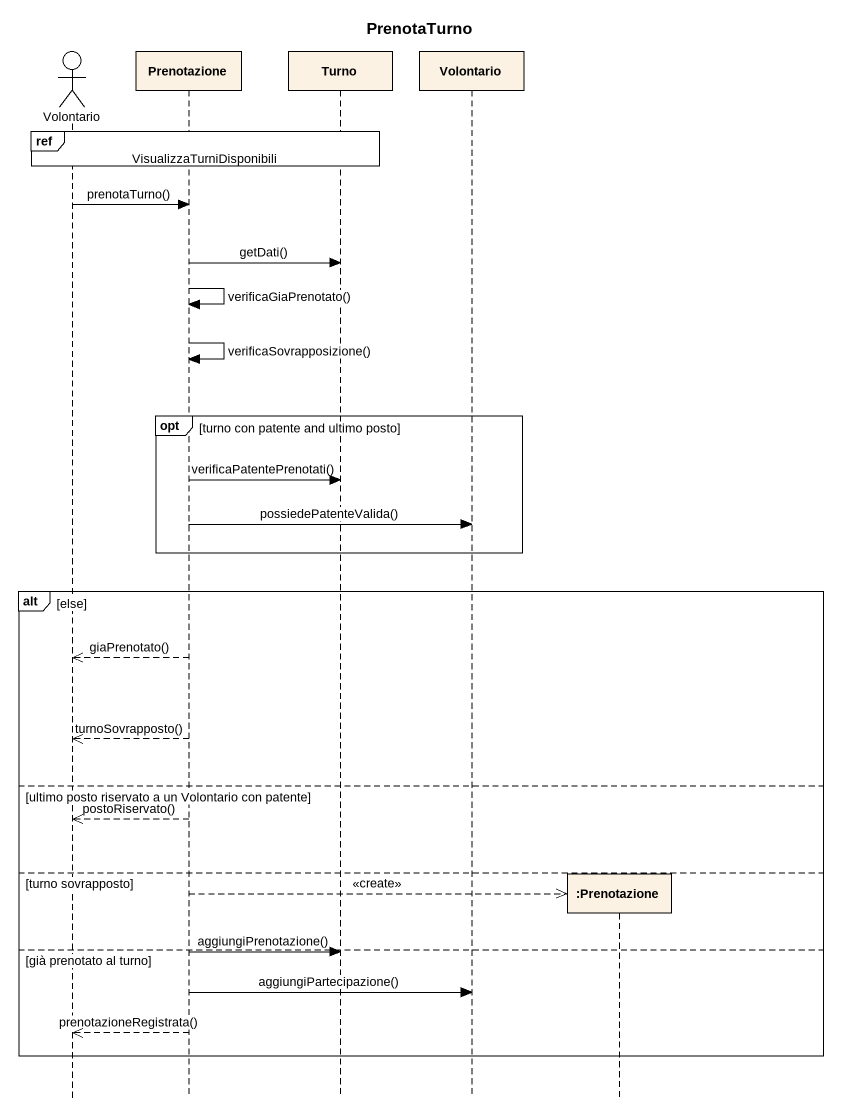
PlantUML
@startuml
title PrenotaTurno
hide footbox
actor Volontario
participant Prenotazione
participant Turno
participant "Volontario" as Volontario_2
participant ":Prenotazione" as Prenotazione_2

ref over Volontario, Prenotazione, Turno : VisualizzaTurniDisponibili
Volontario -> Prenotazione : prenotaTurno()
Prenotazione -> Turno : getDati()
Prenotazione -> Prenotazione : verificaGiaPrenotato()
Prenotazione -> Prenotazione : verificaSovrapposizione()
opt turno con patente and ultimo posto
  Prenotazione -> Turno : verificaPatentePrenotati()
  Prenotazione -> Volontario_2 : possiedePatenteValida()
end
alt else
  Prenotazione -->> Volontario : giaPrenotato()
  Prenotazione -->> Volontario : turnoSovrapposto()
else ultimo posto riservato a un Volontario con patente
  Prenotazione -->> Volontario : postoRiservato()
else turno sovrapposto
  Prenotazione -->> Prenotazione_2 ** : <<create>>
else già prenotato al turno
  Prenotazione -> Turno : aggiungiPrenotazione()
  Prenotazione -> Volontario_2 : aggiungiPartecipazione()
  Prenotazione -->> Volontario : prenotazioneRegistrata()
end
@enduml
